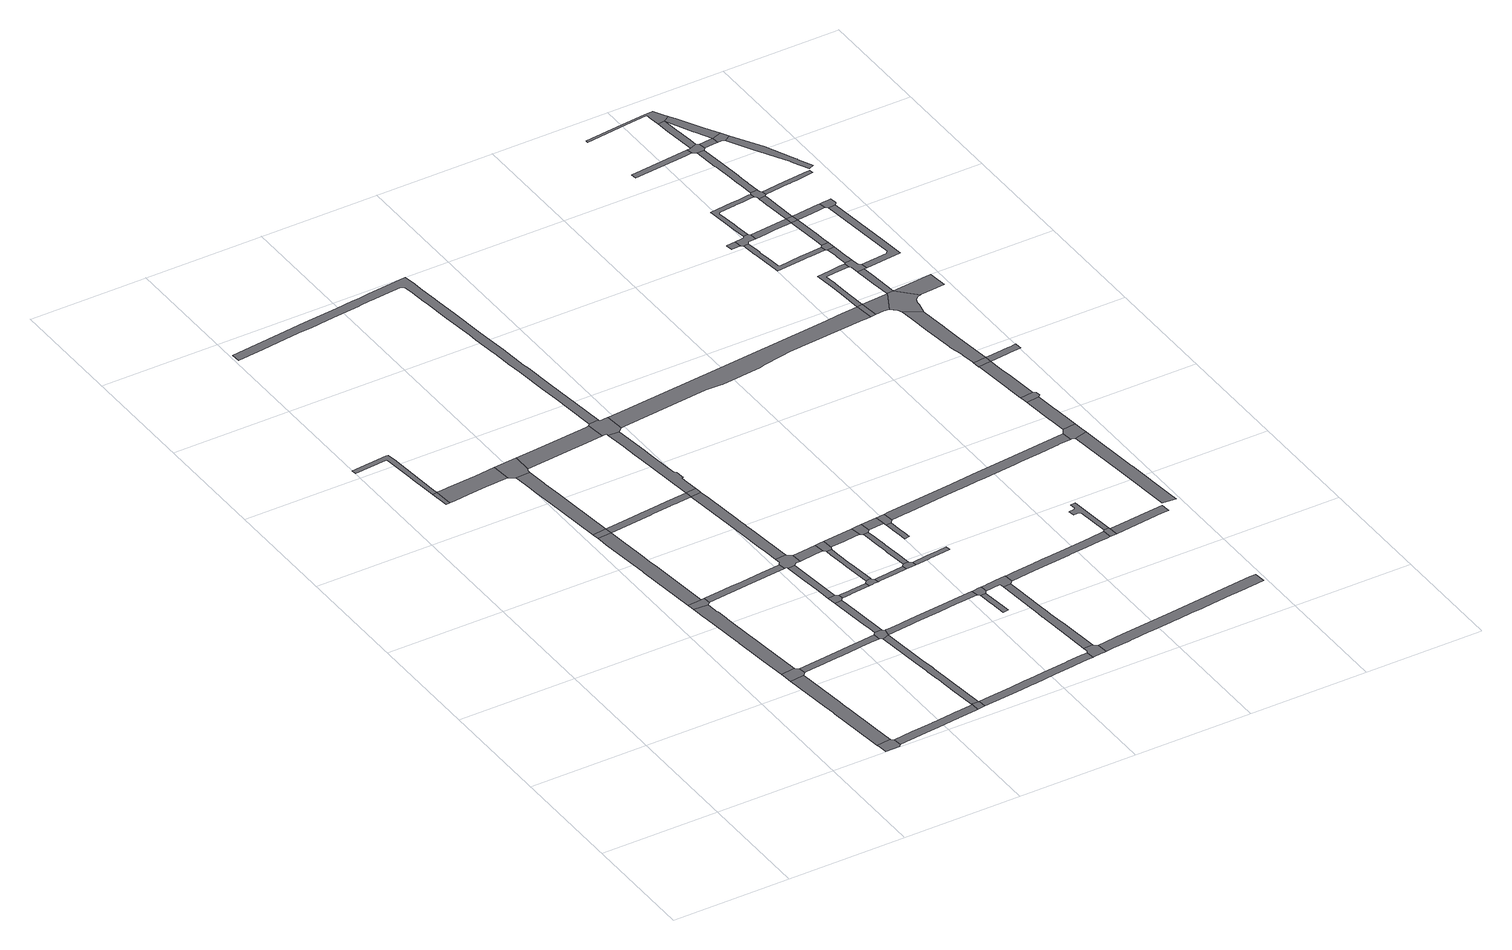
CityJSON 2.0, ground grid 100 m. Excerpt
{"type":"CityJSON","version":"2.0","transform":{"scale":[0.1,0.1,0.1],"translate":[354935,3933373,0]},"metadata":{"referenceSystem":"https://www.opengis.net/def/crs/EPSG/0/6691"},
"CityObjects":{
"road1":{"type":"Road","geometry":[{"type":"MultiSurface","lod":"1","boundaries":[[[0,1,2,3,4,5,6,7,8]]]}]},
"road2":{"type":"Road","attributes":{"RoadStructureAttribute.sectionType":"1"},"geometry":[{"type":"MultiSurface","lod":"1","boundaries":[[[9,10,11,12,1,0,13,14,15,16,17,18,19]]]}]},
"road3":{"type":"Road","attributes":{"RoadStructureAttribute.sectionType":"1"},"geometry":[{"type":"MultiSurface","lod":"1","boundaries":[[[20,21,22,23,24,25,26,27,28,29,30,31,32,33,34]]]}]},
"road4":{"type":"Road","geometry":[{"type":"MultiSurface","lod":"1","boundaries":[[[35,36,20,34]]]}]},
"road5":{"type":"Road","geometry":[{"type":"MultiSurface","lod":"1","boundaries":[[[18,37,38,39,40,41,42,19]]]}]},
"road6":{"type":"Road","attributes":{"RoadStructureAttribute.sectionType":"1"},"geometry":[{"type":"MultiSurface","lod":"1","boundaries":[[[43,44,45,46,47,48,49,50,40,39,51,52,53,54,55,56,57,58,59,60,61,62]]]}]},
"road7":{"type":"Road","geometry":[{"type":"MultiSurface","lod":"1","boundaries":[[[63,64,62,61,65,66]]]}]},
"road8":{"type":"Road","attributes":{"RoadStructureAttribute.sectionType":"1"},"geometry":[{"type":"MultiSurface","lod":"1","boundaries":[[[7,67,68,69,70,71,72,73,74,75,76,77,78,79,80,81,82,83,84,8]]]}]},
"road9":{"type":"Road","attributes":{"function":"3","RoadStructureAttribute.sectionType":"1"},"geometry":[{"type":"MultiSurface","lod":"1","boundaries":[[[36,85,86,87,88,89,90,91,92,93,94,20]]]}]},
"road10":{"type":"Road","attributes":{"RoadStructureAttribute.sectionType":"1"},"geometry":[{"type":"MultiSurface","lod":"1","boundaries":[[[95,96,97,98,99,100,101,64,63,102,103,104,105,106,107,108,109]]]}]},
"road11":{"type":"Road","geometry":[{"type":"MultiSurface","lod":"1","boundaries":[[[110,111,95,109]]]}]},
"road12":{"type":"Road","attributes":{"RoadStructureAttribute.sectionType":"1"},"geometry":[{"type":"MultiSurface","lod":"1","boundaries":[[[112,113,114,115,116,117,118,119,120,121,122,123,124,125,126,127,128,38,37]]]}]},
"road13":{"type":"Road","attributes":{"RoadStructureAttribute.sectionType":"1"},"geometry":[{"type":"MultiSurface","lod":"1","boundaries":[[[110,129,130,131,132,133,134,135,136,137,138,139,140,141,142,111]]]}]},
"road14":{"type":"Road","geometry":[{"type":"MultiSurface","lod":"1","boundaries":[[[143,91,90,136,135,144,145,146]]]}]},
"road15":{"type":"Road","geometry":[{"type":"MultiSurface","lod":"1","boundaries":[[[74,147,148,149,150,75]]]}]},
"road16":{"type":"Road","attributes":{"RoadStructureAttribute.sectionType":"1"},"geometry":[{"type":"MultiSurface","lod":"1","boundaries":[[[151,152,153,154,155,156,157,158,159,66,65,160,161]]]}]},
"road17":{"type":"Road","geometry":[{"type":"MultiSurface","lod":"1","boundaries":[[[162,124,123,163,164,165,166,167]]]}]},
"road18":{"type":"Road","attributes":{"RoadStructureAttribute.sectionType":"1"},"geometry":[{"type":"MultiSurface","lod":"1","boundaries":[[[168,169,170,171,172,173,174,175,176,110,109,177,178,179,180,181,182,183,184]]]}]},
"road19":{"type":"Road","attributes":{"RoadStructureAttribute.sectionType":"1"},"geometry":[{"type":"MultiSurface","lod":"1","boundaries":[[[185,186,187,188,189,190,191,192,162,167]]]}]},
"road20":{"type":"Road","attributes":{"RoadStructureAttribute.sectionType":"1"},"geometry":[{"type":"MultiSurface","lod":"1","boundaries":[[[193,194,195,196,197,198,199,200,201,202,203,204,205,206,207,208,209,210,211,212,213,214,215,216,217,218,219,220,221,222,223,224,225,226,227,228,229,230,231,232,233,234,235,236,237,238,239,240,241,242,243,244,245,246]]]}]},
"road21":{"type":"Road","geometry":[{"type":"MultiSurface","lod":"1","boundaries":[[[247,248,249,188,187,250,251]]]}]},
"road22":{"type":"Road","attributes":{"RoadStructureAttribute.sectionType":"1"},"geometry":[{"type":"MultiSurface","lod":"1","boundaries":[[[252,253,249,248,254,255,256,257]]]}]},
"road23":{"type":"Road","attributes":{"function":"3","RoadStructureAttribute.sectionType":"1"},"geometry":[{"type":"MultiSurface","lod":"1","boundaries":[[[258,259,260,261,262,263,264,143,146]]]}]},
"road24":{"type":"Road","geometry":[{"type":"MultiSurface","lod":"1","boundaries":[[[265,266,151,161,267,257,256,268,269,270,271,272,273]]]}]},
"road25":{"type":"Road","attributes":{"RoadStructureAttribute.sectionType":"1"},"geometry":[{"type":"MultiSurface","lod":"1","boundaries":[[[165,164,274,275,276,277,278,279,280,281,282,283,150,149,284,285,286,287,165,288,289,290,291,292,293,294,295,296,297,298,299,300,301,302,303,304,305,306,307,308,309,310,166]]]}]},
"road26":{"type":"Road","attributes":{"RoadStructureAttribute.sectionType":"1"},"geometry":[{"type":"MultiSurface","lod":"1","boundaries":[[[311,312,313,314,315,316,317,247,251]]]}]},
"road27":{"type":"Road","attributes":{"RoadStructureAttribute.sectionType":"1"},"geometry":[{"type":"MultiSurface","lod":"1","boundaries":[[[318,319,320,321,322,323,324,325,326,327,328,329,330,331,332,333,334,335,336,337,338,339,148,147]]]}]},
"road28":{"type":"Road","attributes":{"RoadStructureAttribute.sectionType":"1"},"geometry":[{"type":"MultiSurface","lod":"1","boundaries":[[[272,340,341,342,343,344,345,346,347,348,349,184,350,351,352,353,354,355,356,273]]]}]},
"road29":{"type":"Road","attributes":{"RoadStructureAttribute.sectionType":"1"},"geometry":[{"type":"MultiSurface","lod":"1","boundaries":[[[357,358,359,360,361,362,271,270]]]}]},
"road30":{"type":"Road","geometry":[{"type":"MultiSurface","lod":"1","boundaries":[[[168,184,349,363,364]]]}]},
"road31":{"type":"Road","geometry":[{"type":"MultiSurface","lod":"1","boundaries":[[[365,366,367,368,314,313,369,370,371,372]]]}]},
"road32":{"type":"Road","attributes":{"RoadStructureAttribute.sectionType":"1"},"geometry":[{"type":"MultiSurface","lod":"1","boundaries":[[[367,373,374,375,376,377,378,379,380,368]]]}]},
"road33":{"type":"Road","attributes":{"RoadStructureAttribute.sectionType":"1"},"geometry":[{"type":"MultiSurface","lod":"1","boundaries":[[[381,382,383,384,385,386,387,388,389,390,391,392,393,394,395,396,397,398,168,364]]]}]},
"road34":{"type":"Road","geometry":[{"type":"MultiSurface","lod":"1","boundaries":[[[399,400,361,360,377,376,401]]]}]},
"road35":{"type":"Road","attributes":{"RoadStructureAttribute.sectionType":"1"},"geometry":[{"type":"MultiSurface","lod":"1","boundaries":[[[402,403,404,365,372,405,406,407,408,409]]]}]},
"road36":{"type":"Road","geometry":[{"type":"MultiSurface","lod":"1","boundaries":[[[410,193,246,262,261,411,393,392,412,413]]]}]},
"road37":{"type":"Road","attributes":{"RoadStructureAttribute.sectionType":"1"},"geometry":[{"type":"MultiSurface","lod":"1","boundaries":[[[414,415,416,417,418,419,420,399,401]]]}]},
"road38":{"type":"Road","geometry":[{"type":"MultiSurface","lod":"1","boundaries":[[[408,421,422,423,424,425,426,409]]]}]},
"road39":{"type":"Road","attributes":{"RoadStructureAttribute.sectionType":"1"},"geometry":[{"type":"MultiSurface","lod":"1","boundaries":[[[425,427,428,429,430,431,432,433,434,435,436,437,438,439,440,426]]]}]},
"road40":{"type":"Road","attributes":{"RoadStructureAttribute.sectionType":"1"},"geometry":[{"type":"MultiSurface","lod":"1","boundaries":[[[441,442,443,444,445,446,447,448]]]}]},
"road41":{"type":"Road","geometry":[{"type":"MultiSurface","lod":"1","boundaries":[[[449,450,451,298,297,441,448,452,453]]]}]},
"road42":{"type":"Road","geometry":[{"type":"MultiSurface","lod":"1","boundaries":[[[454,455,456,457,329,328,458,459,460,461]]]}]},
"road43":{"type":"Road","geometry":[{"type":"MultiSurface","lod":"1","boundaries":[[[434,433,462,463,464,420,419]]]}]},
"road44":{"type":"Road","attributes":{"RoadStructureAttribute.sectionType":"1"},"geometry":[{"type":"MultiSurface","lod":"1","boundaries":[[[455,465,466,467,468,469,470,471,472,473,474,475,476,477,478,479,456]]]}]},
"road45":{"type":"Road","attributes":{"RoadStructureAttribute.sectionType":"1"},"geometry":[{"type":"MultiSurface","lod":"1","boundaries":[[[480,481,482,483,484,485,486,487,424,423]]]}]},
"road46":{"type":"Road","attributes":{"RoadStructureAttribute.sectionType":"1"},"geometry":[{"type":"MultiSurface","lod":"1","boundaries":[[[488,463,462,489]]]}]},
"road47":{"type":"Road","geometry":[{"type":"MultiSurface","lod":"1","boundaries":[[[490,491,473,472,492,493,494,495,496,497,498,449,453]]]}]},
"road48":{"type":"Road","geometry":[{"type":"MultiSurface","lod":"1","boundaries":[[[499,500,501,502,503,504,505,506,507,508]]]}]},
"road49":{"type":"Road","geometry":[{"type":"MultiSurface","lod":"1","boundaries":[[[507,509,510,488,489,508]]]}]},
"road50":{"type":"Road","attributes":{"RoadStructureAttribute.sectionType":"1"},"geometry":[{"type":"MultiSurface","lod":"1","boundaries":[[[511,512,513,514,515,516,517,518,519,520,521,522,523,524,525,493,492,526,527,528,529,530,531,532,533,534,535]]]}]},
"road51":{"type":"Road","attributes":{"RoadStructureAttribute.sectionType":"1"},"geometry":[{"type":"MultiSurface","lod":"1","boundaries":[[[536,537,538,539,540,541,542,543,544,545,546,547,548,549,550,551,552,553,554,555,556,557,558,559,560,561,454,461]]]}]},
"road52":{"type":"Road","attributes":{"function":"3","RoadStructureAttribute.sectionType":"1"},"geometry":[{"type":"MultiSurface","lod":"1","boundaries":[[[412,562,563,564,565,566,567,568,569,570,571,572,573,574,575,576,577,578,579,580,413]]]}]},
"road53":{"type":"Road","attributes":{"RoadStructureAttribute.sectionType":"1"},"geometry":[{"type":"MultiSurface","lod":"1","boundaries":[[[581,582,583,584,585,586,510,509,587,588,589,590,591,592,593,594,595,596,597,598,599,600,601,602,603,604,605,606,607,608,609]]]}]},
"road54":{"type":"Road","geometry":[{"type":"MultiSurface","lod":"1","boundaries":[[[610,611,535,534,612,613]]]}]},
"road55":{"type":"Road","attributes":{"RoadStructureAttribute.sectionType":"1"},"geometry":[{"type":"MultiSurface","lod":"1","boundaries":[[[610,614,615,616,617,618,619,620,621,622,623,624,611]]]}]},
"road56":{"type":"Road","attributes":{"RoadStructureAttribute.sectionType":"1"},"geometry":[{"type":"MultiSurface","lod":"1","boundaries":[[[625,626,627,628,629,630,631,613,612]]]}]},
"road57":{"type":"Road","attributes":{"RoadStructureAttribute.sectionType":"1"},"geometry":[{"type":"MultiSurface","lod":"1","boundaries":[[[632,633,634,635,636,637,638,639,640]]]}]},
"road58":{"type":"Road","geometry":[{"type":"MultiSurface","lod":"1","boundaries":[[[641,642,643,644,581,609,645,638,637]]]}]},
"road59":{"type":"Road","attributes":{"RoadStructureAttribute.sectionType":"1"},"geometry":[{"type":"MultiSurface","lod":"1","boundaries":[[[646,647,648,649,643,642,650,651,652,653,654,655]]]}]},
"road60":{"type":"Road","attributes":{"RoadStructureAttribute.sectionType":"1"},"geometry":[{"type":"MultiSurface","lod":"1","boundaries":[[[656,657,658,659,660]]]}]},
"road61":{"type":"Road","geometry":[{"type":"MultiSurface","lod":"1","boundaries":[[[661,662,663,664,665,666,646,655]]]}]},
"road62":{"type":"Road","geometry":[{"type":"MultiSurface","lod":"1","boundaries":[[[574,573,667,668]]]}]},
"road63":{"type":"Road","attributes":{"RoadStructureAttribute.sectionType":"1"},"geometry":[{"type":"MultiSurface","lod":"1","boundaries":[[[669,670,671,672,673,674,675,676,677,664,663]]]}]},
"road64":{"type":"Road","geometry":[{"type":"MultiSurface","lod":"1","boundaries":[[[678,679,675,674]]]}]},
"road65":{"type":"Road","geometry":[{"type":"MultiSurface","lod":"1","boundaries":[[[680,681,682,683,684,685,686,687,688,656,660,689]]]}]},
"road66":{"type":"Road","attributes":{"function":"3","RoadStructureAttribute.sectionType":"1"},"geometry":[{"type":"MultiSurface","lod":"1","boundaries":[[[690,668,667,691,692,693]]]}]},
"road67":{"type":"Road","attributes":{"RoadStructureAttribute.sectionType":"1"},"geometry":[{"type":"MultiSurface","lod":"1","boundaries":[[[694,695,696,697,698,699,700,679,678,701,702,703,704,705,706,707,708]]]}]},
"road68":{"type":"Road","attributes":{"RoadStructureAttribute.sectionType":"1"},"geometry":[{"type":"MultiSurface","lod":"1","boundaries":[[[709,710,711,712,713,714,715,574,668,716,717,718,719,720,721,722]]]}]},
"road69":{"type":"Road","attributes":{"RoadStructureAttribute.sectionType":"1"},"geometry":[{"type":"MultiSurface","lod":"1","boundaries":[[[723,724,725,726,727,728,729,730,731,732,733,680,689,734,735,736,737,738,739,740,741]]]}]},
"road70":{"type":"Road","attributes":{"RoadStructureAttribute.sectionType":"1"},"geometry":[{"type":"MultiSurface","lod":"1","boundaries":[[[742,743,744,745,746,678,674,747,748,749,750,751,752]]]}]},
"road71":{"type":"Road","geometry":[{"type":"MultiSurface","lod":"1","boundaries":[[[692,753,708,707,754,755,756,757,758,759,760,761,762,763,764,765,766,767,768,769,770,771,772,773,774,775,776,777,778,779,780,781,782,783,784,785,786,787,788,789,790,791,792,793,794,795,796,797,798,799,693]]]}]},
"road72":{"type":"Road","attributes":{"RoadStructureAttribute.sectionType":"1"},"geometry":[{"type":"MultiSurface","lod":"1","boundaries":[[[800,801,802,803,804,805,806,807,808,809,810,811,812,813,814,815,816,817,687,686]]]}]},
"road73":{"type":"Road","attributes":{"RoadStructureAttribute.sectionType":"1"},"geometry":[{"type":"MultiSurface","lod":"1","boundaries":[[[818,819,820,684,683,821,822,823,824]]]}]},
"road74":{"type":"Road","attributes":{"RoadStructureAttribute.sectionType":"1"},"geometry":[{"type":"MultiSurface","lod":"1","boundaries":[[[799,825,826,827,828,829,830,693]]]}]},
"road75":{"type":"Road","geometry":[{"type":"MultiSurface","lod":"1","boundaries":[[[831,832,833,834,835,709,722,836,837,838,827,826,839]]]}]},
"road76":{"type":"Road","attributes":{"RoadStructureAttribute.sectionType":"1"},"geometry":[{"type":"MultiSurface","lod":"1","boundaries":[[[840,841,842,843,844]]]}]},
"road77":{"type":"Road","attributes":{"RoadStructureAttribute.sectionType":"1"},"geometry":[{"type":"MultiSurface","lod":"1","boundaries":[[[845,846,847,834,833,848,849,850]]]}]},
"road78":{"type":"Road","geometry":[{"type":"MultiSurface","lod":"1","boundaries":[[[851,852,723,741,845,850]]]}]},
"road79":{"type":"Road","attributes":{"RoadStructureAttribute.sectionType":"1"},"geometry":[{"type":"MultiSurface","lod":"1","boundaries":[[[824,853,854,855,852,851,856,857,858,859]]]}]},
"road80":{"type":"Road","attributes":{"function":"3","RoadStructureAttribute.sectionType":"1"},"geometry":[{"type":"MultiSurface","lod":"1","boundaries":[[[860,861,799,798,862,863,864]]]}]},
"road81":{"type":"Road","geometry":[{"type":"MultiSurface","lod":"1","boundaries":[[[859,865,818,824]]]}]},
"road82":{"type":"Road","attributes":{"RoadStructureAttribute.sectionType":"1"},"geometry":[{"type":"MultiSurface","lod":"1","boundaries":[[[866,867,868,869,870,871,872,873,874,818,865]]]}]},
"road83":{"type":"Road","geometry":[{"type":"MultiSurface","lod":"1","boundaries":[[[875,876,877,878,879,880,881,882,883,884,885,886,887]]]}]},
"road84":{"type":"Road","geometry":[{"type":"MultiSurface","lod":"1","boundaries":[[[888,889,890,891,810,809,892,870,869,893,894]]]}]},
"road85":{"type":"Road","attributes":{"RoadStructureAttribute.sectionType":"1"},"geometry":[{"type":"MultiSurface","lod":"1","boundaries":[[[895,896,897,898,899,900,901,902,903,891,890,904,905,906,907,908,909,910,911]]]}]},
"road86":{"type":"Road","attributes":{"RoadStructureAttribute.sectionType":"1"},"geometry":[{"type":"MultiSurface","lod":"1","boundaries":[[[859,912,913,914,915,916,917,918,919,865]]]}]},
"road87":{"type":"Road","attributes":{"RoadStructureAttribute.sectionType":"1"},"geometry":[{"type":"MultiSurface","lod":"1","boundaries":[[[920,921,922,923,924,925,926,927,831,839]]]}]},
"road88":{"type":"Road","geometry":[{"type":"MultiSurface","lod":"1","boundaries":[[[895,911,928,929,930,931,932,840,844]]]}]},
"road89":{"type":"Road","attributes":{"RoadStructureAttribute.sectionType":"1"},"geometry":[{"type":"MultiSurface","lod":"1","boundaries":[[[933,929,928,934,935,936]]]}]},
"road90":{"type":"Road","geometry":[{"type":"MultiSurface","lod":"1","boundaries":[[[937,938,939,916,915,924,923,940,941]]]}]},
"road91":{"type":"Road","attributes":{"RoadStructureAttribute.sectionType":"1"},"geometry":[{"type":"MultiSurface","lod":"1","boundaries":[[[942,943,944,945,946,894,893,947,948,949,950,951,952]]]}]},
"road92":{"type":"Road","attributes":{"RoadStructureAttribute.sectionType":"1"},"geometry":[{"type":"MultiSurface","lod":"1","boundaries":[[[953,954,955,883,882,881,956,957,958,932,931,959,960,961,962,882,963,964,936,965]]]}]},
"road93":{"type":"Road","geometry":[{"type":"MultiSurface","lod":"1","boundaries":[[[966,965,936,935,967,968]]]}]},
"road94":{"type":"Road","attributes":{"RoadStructureAttribute.sectionType":"1"},"geometry":[{"type":"MultiSurface","lod":"1","boundaries":[[[969,970,971,972,973,974,975,976,977,978,979,980,981,982,983,984,966,968]]]}]}
},
"vertices":[
[1569,119,0],[1450,106,0],[1453,83,0],[1461,11,0],[1461,8,0],[1461,4,0],[1583,4,0],[1601,26,0],[1593,99,0],
[1381,732,0],[1392,629,0],[1394,611,0],[1443,175,0],[1550,295,0],[1514,624,0],[1512,642,0],[1511,652,0],[1504,718,0],[1458,1144,0],[1337,1131,0],
[385,4552,0],[379,4616,0],[338,5070,0],[331,5141,0],[312,5139,0],[0,5112,0],[5,5066,0],[141,5081,0],[279,5095,0],[290,5096,0],[297,5030,0],[317,4837,0],[325,4778,0],[338,4638,0],[347,4545,0],
[363,4383,0],[395,4386,0],
[1482,1174,0],[1474,1235,0],[1445,1257,0],[1325,1243,0],[1328,1218,0],[1335,1156,0],
[1225,2162,0],[1226,2154,0],[1268,1762,0],[1269,1754,0],[1270,1744,0],[1272,1734,0],[1294,1526,0],[1302,1454,0],[1405,1620,0],[1392,1740,0],[1390,1752,0],[1390,1756,0],[1389,1765,0],[1388,1775,0],[1357,2057,0],[1356,2070,0],[1345,2163,0],[1344,2171,0],[1332,2283,0],[1211,2289,0],
[1323,2362,0],[1204,2350,0],[1355,2304,0],[1348,2365,0],
[1795,47,0],[1890,58,0],[1952,65,0],[2134,85,0],[2137,85,0],[2141,85,0],[2302,103,0],[2321,105,0],[2317,178,0],[2305,176,0],[2211,166,0],[2155,160,0],[2126,156,0],[1955,138,0],[1949,137,0],[1944,137,0],[1817,123,0],[1760,117,0],
[452,4391,0],[562,4402,0],[726,4418,0],[750,4420,0],[893,4431,0],[928,4435,0],[913,4595,0],[742,4578,0],[489,4558,0],[470,4557,0],
[1087,3424,0],[1089,3401,0],[1097,3325,0],[1121,3105,0],[1144,2895,0],[1145,2884,0],[1146,2877,0],[1266,2889,0],[1265,2895,0],[1264,2908,0],[1256,2981,0],[1246,3065,0],[1241,3116,0],[1222,3289,0],[1206,3437,0],
[1199,3497,0],[1080,3484,0],
[1554,1182,0],[1618,1189,0],[1779,1207,0],[1826,1212,0],[1836,1213,0],[1837,1213,0],[1897,1220,0],[1974,1229,0],[2015,1233,0],[2047,1237,0],[2097,1242,0],[2177,1250,0],[2170,1310,0],[2148,1308,0],[2065,1299,0],[1934,1285,0],[1820,1272,0],
[1156,3890,0],[1137,4059,0],[1128,4142,0],[1120,4224,0],[1118,4238,0],[1112,4309,0],[1104,4408,0],[980,4398,0],[991,4292,0],[999,4221,0],[1003,4184,0],[1019,4030,0],[1020,4021,0],[1021,4012,0],
[1116,4615,0],[1101,4436,0],[1114,4452,0],[1115,4453,0],
[2387,113,0],[2380,184,0],[2376,184,0],[2316,188,0],
[2046,2440,0],[1994,2434,0],[1889,2423,0],[1879,2422,0],[1705,2403,0],[1696,2402,0],[1605,2393,0],[1535,2385,0],[1368,2367,0],[1702,2342,0],[2055,2381,0],
[2190,1337,0],[2180,1251,0],[2200,1232,0],[2257,1259,0],[2270,1321,0],[2251,1337,0],
[1944,3580,0],[1797,3563,0],[1763,3560,0],[1693,3552,0],[1602,3542,0],[1581,3539,0],[1571,3538,0],[1407,3520,0],[1220,3499,0],[1578,3478,0],[1591,3479,0],[1759,3497,0],[1766,3498,0],[1814,3503,0],[1833,3505,0],[1887,3511,0],[1950,3518,0],
[2245,1385,0],[2202,1777,0],[2198,1813,0],[2138,1806,0],[2158,1622,0],[2178,1445,0],[2181,1416,0],[2184,1392,0],
[1882,4712,0],[1852,4982,0],[1820,5272,0],[1790,5542,0],[1784,5597,0],[1757,5839,0],[1735,6043,0],[1725,6134,0],[1696,6405,0],[1672,6625,0],[1669,6650,0],[1652,6801,0],[1640,6916,0],[1631,7002,0],[1287,6964,0],[1210,6956,0],[1143,6949,0],[991,6932,0],[696,6900,0],[464,6875,0],[252,6852,0],[26,6827,0],[31,6747,0],[257,6772,0],[468,6795,0],[631,6813,0],[632,6813,0],[701,6820,0],[854,6837,0],[996,6852,0],[1142,6868,0],[1168,6871,0],[1238,6879,0],[1292,6884,0],[1459,6903,0],[1536,6911,0],[1551,6899,0],[1559,6892,0],[1570,6802,0],[1586,6670,0],[1589,6640,0],[1616,6396,0],[1646,6125,0],[1653,6051,0],[1677,5838,0],[1678,5829,0],[1698,5643,0],[1704,5590,0],[1710,5532,0],[1740,5263,0],[1749,5179,0],[1758,5098,0],[1772,4973,0],[1802,4703,0],
[2212,1875,0],[2189,1895,0],[2128,1888,0],[2214,1835,0],[2219,1835,0],
[2097,2172,0],[2113,2026,0],[2171,2062,0],[2140,2347,0],[2137,2370,0],[2076,2363,0],
[1386,4479,0],[1478,4488,0],[1656,4506,0],[1799,4520,0],[1783,4680,0],[1757,4677,0],[1273,4630,0],
[2065,2464,0],[2053,2449,0],[2074,2383,0],[2158,2392,0],[2161,2393,0],[2201,2397,0],[2191,2488,0],[2151,2520,0],[2060,2510,0],
[2242,850,0],[2256,725,0],[2257,717,0],[2258,706,0],[2268,621,0],[2271,599,0],[2271,596,0],[2274,571,0],[2283,489,0],[2294,382,0],[2318,713,0],[2316,732,0],[2309,789,0],[2302,858,0],[2370,1271,0],[2429,1277,0],[2464,1281,0],[2509,1286,0],[2560,1292,0],[2730,1310,0],[2739,1311,0],[2889,1328,0],[2913,1331,0],[3082,1347,0],[3075,1407,0],[2914,1390,0],[2846,1382,0],[2814,1379,0],[2732,1370,0],[2593,1355,0],[2574,1353,0],[2553,1350,0],[2444,1339,0],[2413,1336,0],[2363,1330,0],[2300,1324,0],[2281,1322,0],
[2294,1844,0],[2311,1846,0],[2468,1863,0],[2463,1905,0],[2339,1891,0],[2308,1887,0],[2231,1877,0],
[2459,121,0],[2493,125,0],[2681,145,0],[2682,145,0],[2854,164,0],[2857,164,0],[3034,184,0],[3203,202,0],[3220,204,0],[3342,217,0],[3392,222,0],[3384,294,0],[3334,289,0],[3201,274,0],[3197,274,0],[3071,260,0],[3027,256,0],[2857,237,0],[2845,236,0],[2810,232,0],[2674,217,0],[2485,196,0],
[2146,2561,0],[2114,2863,0],[2104,2953,0],[2101,2982,0],[2100,2991,0],[2099,3002,0],[2092,3062,0],[2089,3093,0],[2051,3434,0],[2041,3528,0],[1977,3273,0],[1979,3250,0],[2008,2982,0],[2009,2977,0],[2016,2910,0],[2037,2715,0],[2046,2636,0],
[2255,2403,0],[2282,2406,0],[2346,2413,0],[2409,2420,0],[2399,2510,0],[2238,2493,0],
[2039,3543,0],[2034,3589,0],
[2546,1914,0],[2524,1934,0],[2524,1936,0],[2481,1928,0],[2488,1865,0],[2501,1867,0],[2512,1868,0],[2551,1872,0],
[2499,2169,0],[2495,2206,0],[2484,2310,0],[2475,2402,0],[2430,2398,0],[2435,2346,0],[2450,2201,0],[2455,2164,0],
[2022,3695,0],[2016,3756,0],[2031,3757,0],[2023,3837,0],[2006,3848,0],[1997,3927,0],[1976,4115,0],[1975,4123,0],[1975,4125,0],[1974,4135,0],[1968,4198,0],[1933,4497,0],[1842,4502,0],[1863,4324,0],[1878,4189,0],[1884,4125,0],[1887,4105,0],[1919,3808,0],
[2479,2519,0],[2446,2516,0],[2489,2428,0],
[2677,1929,0],[2658,1927,0],[2585,1918,0],[2575,1875,0],[2681,1887,0],[2792,1899,0],[2814,1902,0],[2809,1944,0],
[1884,4690,0],[1840,4524,0],[1973,4535,0],[1957,4697,0],
[2500,2430,0],[2607,2441,0],[2617,2443,0],[2626,2443,0],[2750,2457,0],[2752,2457,0],[2742,2548,0],
[2822,1902,0],[2858,1906,0],[2901,1911,0],[2897,1951,0],[2872,1972,0],[2827,1966,0],
[2859,2095,0],[2850,2182,0],[2848,2202,0],[2843,2245,0],[2842,2257,0],[2830,2369,0],[2822,2446,0],[2777,2442,0],[2798,2241,0],[2799,2231,0],[2803,2199,0],[2804,2183,0],[2807,2157,0],[2811,2116,0],
[3103,1326,0],[3115,1200,0],[3116,1191,0],[3130,1057,0],[3178,1063,0],[3169,1135,0],[3157,1241,0],[3146,1332,0],
[3159,1416,0],[3139,1414,0],[3094,1409,0],[3159,1348,0],[3166,1355,0],
[3503,333,0],[3472,360,0],[3392,352,0],[3396,311,0],[3395,223,0],[3467,231,0],[3493,234,0],[3513,236,0],
[2839,2467,0],[2830,2557,0],[2786,2552,0],
[3431,708,0],[3423,775,0],[3417,841,0],[3415,859,0],[3411,898,0],[3399,1012,0],[3377,1240,0],[3367,1334,0],[3301,1328,0],[3333,987,0],[3341,906,0],[3345,858,0],[3346,853,0],[3351,802,0],[3367,621,0],
[3015,1923,0],[3040,1926,0],[3155,1939,0],[3216,1945,0],[3212,1986,0],[3150,1979,0],[3132,1977,0],[3035,1966,0],
[2969,2572,0],[2978,2482,0],
[3217,1361,0],[3298,1369,0],[3392,1363,0],[3384,1441,0],[3291,1431,0],[3275,1429,0],[3271,1429,0],[3211,1422,0],[3206,1422,0],
[2989,2382,0],[2990,2379,0],[2997,2315,0],[2999,2293,0],[3005,2236,0],[3050,2241,0],[3043,2306,0],[3040,2331,0],[3026,2459,0],[2981,2454,0],
[3051,2490,0],[3041,2580,0],
[4172,1527,0],[4070,1516,0],[3997,1508,0],[3989,1507,0],[3854,1492,0],[3840,1491,0],[3809,1487,0],[3765,1483,0],[3654,1471,0],[3638,1469,0],[3636,1469,0],[3457,1449,0],[3449,1448,0],[3412,1444,0],[3391,1442,0],[3398,1364,0],[3607,1387,0],[3920,1421,0],[3947,1424,0],[4021,1432,0],[4083,1438,0],[4207,1452,0],[4284,1460,0],[4306,1463,0],[4299,1541,0],
[3580,243,0],[3721,258,0],[3763,263,0],[3769,263,0],[3809,268,0],[3858,273,0],[3887,276,0],[3941,282,0],[3944,282,0],[4122,301,0],[4129,302,0],[4141,303,0],[4195,309,0],[4304,321,0],[4402,331,0],[4502,342,0],[4672,361,0],[4697,363,0],[4803,375,0],[4821,377,0],[4863,382,0],[4974,394,0],[4964,492,0],[4917,487,0],[4191,408,0],[3731,358,0],
[1999,4537,0],[2757,4621,0],[2860,4617,0],[2896,4615,0],[2900,4615,0],[3253,4651,0],[3290,4660,0],[3462,4692,0],[3541,4706,0],[4210,4764,0],[4238,4767,0],[4280,4771,0],[4264,4931,0],[4080,4912,0],[3973,4901,0],[3411,4844,0],[2837,4786,0],[2120,4714,0],[1972,4699,0],
[4701,2759,0],[4699,2759,0],[4242,2710,0],[3908,2674,0],[3617,2642,0],[3085,2585,0],[3094,2494,0],[3162,2502,0],[3163,2502,0],[3219,2508,0],[3338,2521,0],[3519,2541,0],[3520,2541,0],[3601,2550,0],[3697,2560,0],[3702,2561,0],[3881,2580,0],[3884,2580,0],[3918,2584,0],[4063,2600,0],[4196,2615,0],[4241,2619,0],[4253,2621,0],[4424,2639,0],[4566,2655,0],[4596,2658,0],[4610,2660,0],[4658,2665,0],[4711,2671,0],
[4355,1561,0],[4313,1556,0],[4365,1469,0],[4357,1547,0],
[4328,1819,0],[4313,1961,0],[4270,1956,0],[4275,1909,0],[4263,1893,0],[4222,1889,0],[4217,1889,0],[4222,1839,0],[4233,1840,0],[4268,1844,0],[4284,1831,0],
[4789,1515,0],[4849,1521,0],[4842,1600,0],[4727,1588,0],[4685,1583,0],[4541,1567,0],[4365,1548,0],
[4973,1615,0],[4964,1703,0],[4916,2142,0],[4913,2160,0],[4912,2169,0],[4856,2689,0],[4748,2659,0],[4805,2137,0],[4860,1627,0],
[4850,2748,0],[4842,2817,0],[4731,2805,0],[4705,2765,0],[4731,2673,0],
[4684,3237,0],[4690,3179,0],[4712,2985,0],[4718,2922,0],[4834,2892,0],[4817,3051,0],[4815,3063,0],[4810,3111,0],[4807,3134,0],[4795,3249,0],
[3932,6106,0],[3859,6098,0],[3853,6098,0],[3859,6038,0],[3938,6047,0],
[4812,3268,0],[4808,3308,0],[4786,3324,0],[4676,3312,0],[4680,3280,0],[4682,3262,0],
[4325,4776,0],[4309,4935,0],
[4759,3586,0],[4758,3592,0],[4758,3594,0],[4749,3673,0],[4744,3721,0],[4733,3823,0],[4623,3811,0],[4624,3796,0],[4645,3605,0],
[4726,3883,0],[4616,3871,0],
[4002,6035,0],[4002,6038,0],[4013,6055,0],[4083,6062,0],[4076,6122,0],[4061,6135,0],[4061,6136,0],[4022,6131,0],[4010,6115,0],[3957,6030,0],
[4524,4958,0],[4400,4783,0],[4443,4779,0],[4537,4959,0],
[4522,4594,0],[4543,4398,0],[4568,4169,0],[4574,4112,0],[4600,4027,0],[4605,3972,0],[4615,3885,0],[4712,4010,0],[4700,4118,0],[4697,4140,0],[4685,4247,0],[4672,4367,0],[4672,4374,0],[4645,4620,0],[4510,4699,0],
[4472,5444,0],[4416,5437,0],[4386,5434,0],[4338,5428,0],[4221,5415,0],[4235,5258,0],[4246,5132,0],[4309,4940,0],[4295,5092,0],[4283,5231,0],[4279,5277,0],[4270,5375,0],[4349,5384,0],[4477,5399,0],
[4435,5717,0],[4299,5702,0],[4273,5699,0],[4241,5695,0],[4055,5675,0],[4044,5688,0],[4034,5762,0],[4029,5798,0],[4018,5891,0],[4017,5902,0],[4014,5926,0],[3972,5898,0],[3972,5892,0],[3990,5758,0],[4005,5627,0],[4244,5651,0],[4283,5655,0],[4310,5658,0],[4444,5673,0],
[5005,3913,0],[4977,3910,0],[4961,3908,0],[4938,3907,0],[4791,3890,0],[4835,3834,0],[4877,3838,0],[4883,3839,0],[4964,3848,0],[4968,3848,0],[5011,3853,0],
[4496,4736,0],[4666,4718,0],[4667,4742,0],[4667,4744,0],[4668,4747,0],[4668,4750,0],[4669,4752,0],[4670,4755,0],[4670,4757,0],[4671,4760,0],[4672,4762,0],[4673,4765,0],[4674,4767,0],[4675,4769,0],[4676,4772,0],[4677,4774,0],[4679,4776,0],[4680,4779,0],[4682,4781,0],[4683,4783,0],[4685,4785,0],[4686,4787,0],[4688,4789,0],[4690,4791,0],[4692,4793,0],[4693,4795,0],[4695,4796,0],[4697,4798,0],[4699,4800,0],[4701,4801,0],[4704,4803,0],[4706,4804,0],[4708,4806,0],[4710,4807,0],[4713,4808,0],[4715,4809,0],[4717,4810,0],[4720,4811,0],[4722,4812,0],[4725,4813,0],[4727,4814,0],[4730,4815,0],[4732,4815,0],[4735,4816,0],[4737,4817,0],[4740,4817,0],[4596,4966,0],
[4046,6262,0],[4042,6298,0],[4030,6395,0],[4021,6471,0],[4034,6486,0],[4179,6503,0],[4182,6503,0],[4241,6510,0],[4310,6517,0],[4351,6521,0],[4349,6562,0],[4332,6560,0],[4247,6551,0],[4178,6544,0],[3976,6521,0],[3984,6454,0],[4002,6294,0],[4007,6248,0],
[4406,6158,0],[4220,6137,0],[4178,6133,0],[4185,6073,0],[4221,6077,0],[4261,6082,0],[4412,6098,0],
[4571,5200,0],[4559,5312,0],[4499,5306,0],[4500,5299,0],[4512,5188,0],[4519,5118,0],
[4574,5374,0],[4550,5393,0],[4543,5461,0],[4483,5455,0],[4473,5444,0],[4490,5391,0],[4491,5379,0],[4491,5378,0],[4580,5314,0],
[4249,7287,0],[3732,7232,0],[3738,7182,0],[4200,7231,0],[4257,7237,0],
[4460,5661,0],[4470,5571,0],[4472,5552,0],[4539,5493,0],[4536,5518,0],[4520,5668,0],
[4512,5743,0],[4452,5736,0],
[4416,6064,0],[4443,5818,0],[4451,5743,0],[4511,5750,0],[4506,5799,0],[4499,5860,0],[4472,6104,0],
[4940,4999,0],[4897,4994,0],[4741,4817,0],[4853,4829,0],[4957,4840,0],
[4463,6164,0],
[4446,6338,0],[4443,6370,0],[4432,6471,0],[4430,6488,0],[4371,6482,0],[4373,6465,0],[4374,6455,0],[4380,6395,0],[4387,6334,0],
[4017,7814,0],[3674,7777,0],[3676,7759,0],[4032,7798,0],[4225,7819,0],[4231,7763,0],[4240,7682,0],[4299,7689,0],[4355,7725,0],[4335,7762,0],[4290,7842,0],[4224,7837,0],[4223,7837,0],
[4423,6556,0],[4422,6571,0],[4420,6584,0],[4360,6578,0],[4368,6511,0],[4443,6504,0],[4439,6544,0],
[4290,7215,0],[4313,7005,0],[4315,6991,0],[4335,6808,0],[4339,6769,0],[4344,6722,0],[4346,6704,0],[4348,6686,0],[4357,6611,0],[4408,6692,0],[4406,6710,0],[4406,6711,0],[4405,6722,0],[4400,6768,0],[4395,6814,0],[4375,6998,0],[4351,7217,0],
[4608,6119,0],[4667,6126,0],[4698,6130,0],[4725,6133,0],[4718,6192,0],[4706,6191,0],[4703,6191,0],[4529,6171,0],
[4892,5347,0],[4892,5351,0],[4869,5562,0],[4808,6120,0],[4748,6114,0],[4802,5620,0],[4824,5421,0],[4805,5398,0],
[4370,7240,0],[4361,7300,0],[4357,7303,0],[4340,7316,0],[4282,7291,0],
[4421,7306,0],[4442,7248,0],[4492,7253,0],[4486,7313,0],
[4820,6203,0],[4792,6200,0],[4754,6196,0],[4819,6134,0],[4827,6144,0],
[4824,6588,0],[4681,6572,0],[4657,6569,0],[4656,6569,0],[4487,6550,0],[4660,6529,0],[4670,6530,0],[4686,6532,0],[4731,6537,0],[4884,6556,0],[4880,6595,0],
[4500,7465,0],[4476,7508,0],[4384,7674,0],[4252,7565,0],[4269,7414,0],[4279,7322,0],[4333,7384,0],[4328,7425,0],[4321,7492,0],[4315,7549,0],[4412,7461,0],[4420,7445,0],[4568,7343,0],
[4607,7277,0],[4522,7257,0],[4548,7243,0],
[4665,7034,0],[4686,6997,0],[4764,6858,0],[4818,6763,0],[4820,6758,0],[4822,6756,0],[4830,6738,0],[4889,6614,0],[4889,6612,0],[4935,6633,0],[4875,6762,0],[4875,6763,0],[4867,6780,0],[4853,6811,0],[4753,7027,0],[4731,7064,0]
]}
